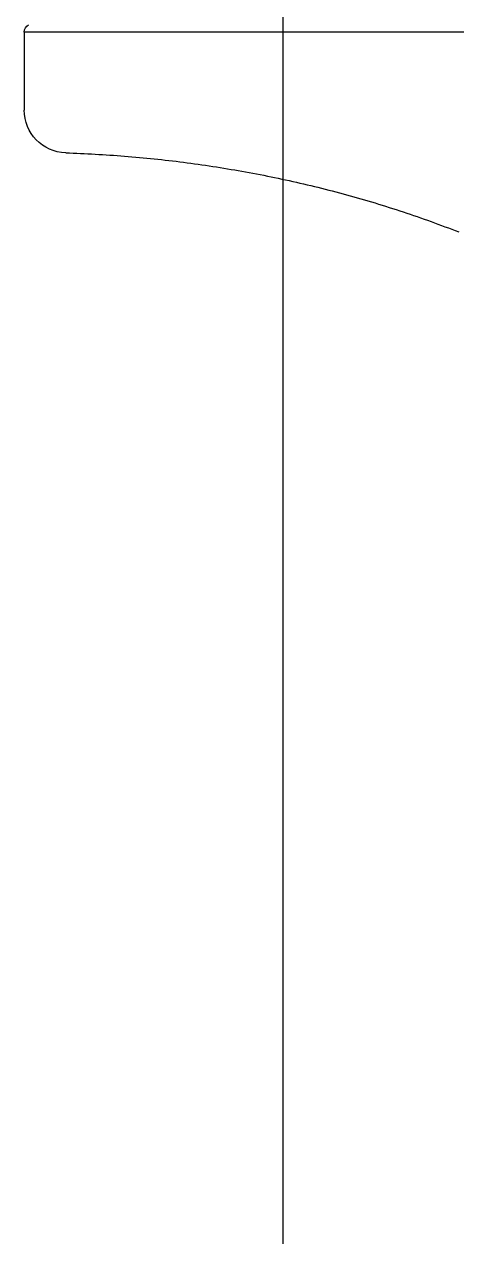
# Model space of a CAD drawing. Header units: millimetres. Extents: x 2213 to 82676, y 1050 to 28650.
# Drawn here: x 29762.39 to 29772.76, y 17313.07 to 17342.14 of the extents above; entities that cross this region are included whole.
import ezdxf

# ---------------------------------------------------------------- set-up
doc = ezdxf.new("R2010")
doc.units = ezdxf.units.MM
doc.header["$LTSCALE"] = 200
doc.linetypes.add('CEN', pattern=[62, 60, -1, 0, -1])
for name, color, linetype in [('01-CEN', 1, 'CEN'), ('01HAT', 8, 'Continuous'), ('A-FIX', 5, 'Continuous')]:
    doc.layers.add(name, color=color, linetype=linetype)

# ---------------------------------------------------------------- blocks, each defined once
blk = doc.blocks.new('A$C657279D5')
at = {"linetype": 'Continuous'}
for p, q in [((-161.194736, 854.582301), (-68.805355, 854.582301)), ((-68.805355, 854.582301), (-68.805355, 852.717455)), ((-68.805355, 854.582301), (-68.805355, 852.717455))]:
    blk.add_line(p, q, dxfattribs=at)
blk.add_lwpolyline([(-69.798307, 851.691292), (-69.886307, 851.688292), (-69.974307, 851.685292), (-70.062307, 851.681292), (-70.151307, 851.677292), (-70.239307, 851.673292), (-70.327307, 851.669292), (-70.415307, 851.664292), (-70.504307, 851.659292), (-70.592307, 851.654292), (-70.680307, 851.649292), (-70.769307, 851.643292), (-70.857307, 851.637292), (-70.945307, 851.631292), (-71.033307, 851.625292), (-71.122307, 851.618292), (-71.210307, 851.611292), (-71.298307, 851.604292), (-71.386307, 851.597292), (-71.475307, 851.589292), (-71.563307, 851.581292), (-71.651307, 851.573292), (-71.739307, 851.564292), (-71.827307, 851.555292), (-71.916307, 851.546292), (-72.004307, 851.537292), (-72.092307, 851.527292), (-72.180307, 851.518292), (-72.268307, 851.507292), (-72.356307, 851.497292), (-72.444307, 851.487292), (-72.532307, 851.476292), (-72.620307, 851.464292), (-72.708307, 851.453292), (-72.796307, 851.441292), (-72.884307, 851.429292), (-72.971307, 851.417292), (-73.059307, 851.405292), (-73.147307, 851.392292), (-73.235307, 851.379292), (-73.322307, 851.366292), (-73.410307, 851.352292), (-73.498307, 851.338292), (-73.585307, 851.324292), (-73.673307, 851.310292), (-73.760307, 851.295292), (-73.848307, 851.281292), (-73.935307, 851.265292), (-74.022307, 851.250292), (-74.110307, 851.234292), (-74.197307, 851.218292), (-74.284307, 851.202292), (-74.371307, 851.186292), (-74.458307, 851.169292), (-74.545307, 851.152292), (-74.632307, 851.135292), (-74.719307, 851.117292), (-74.806307, 851.099292), (-74.893307, 851.081292), (-74.980307, 851.063292), (-75.067307, 851.044292), (-75.153307, 851.025292), (-75.240307, 851.006292), (-75.326307, 850.986292), (-75.413307, 850.967292), (-75.499307, 850.947292), (-75.585307, 850.926292), (-75.672307, 850.906292), (-75.758307, 850.885292), (-75.844307, 850.864292), (-75.930307, 850.843292), (-76.016307, 850.821292), (-76.102307, 850.799292), (-76.188307, 850.777292), (-76.273307, 850.754292), (-76.359307, 850.732292), (-76.444307, 850.709292), (-76.530307, 850.685292), (-76.615307, 850.662292), (-76.701307, 850.638292), (-76.786307, 850.614292), (-76.871307, 850.589292), (-76.956307, 850.565292), (-77.041307, 850.540292), (-77.126307, 850.514292), (-77.211307, 850.489292), (-77.295307, 850.463292), (-77.380307, 850.437292), (-77.465307, 850.411292), (-77.549307, 850.384292), (-77.633307, 850.357292), (-77.718307, 850.330292), (-77.802307, 850.303292), (-77.886307, 850.275292), (-77.970307, 850.247292), (-78.053307, 850.218292), (-78.137307, 850.190292), (-78.221307, 850.161292), (-78.304307, 850.132292), (-78.388307, 850.102292), (-78.471307, 850.073292), (-78.554307, 850.043292), (-78.637307, 850.012292), (-78.720307, 849.982292), (-78.803307, 849.951292), (-78.886307, 849.920292), (-78.969307, 849.889292), (-79.051307, 849.857292), (-79.133307, 849.825292), (-79.216307, 849.793292)], dxfattribs=at)
for centre, radius, start, end in [((-69.010665, 854.582301), 0.20531, 0, 60.000355), ((-69.831904, 852.717455), 1.026549, 271.902094, 0)]:
    blk.add_arc(centre, radius, start, end, dxfattribs=at)

msp = doc.modelspace()

# ---------------------------------------------------------------- linework, layer by layer
at = {"layer": '01-CEN'}
msp.add_line((29768.587, 19394.968), (29768.587, 16907.363), dxfattribs=at)
at = {"layer": '01HAT'}
msp.add_line((29768.587, 18887.363), (29768.587, 16907.363), dxfattribs=at)

# ---------------------------------------------------------------- block references
at = {"layer": 'A-FIX', "xscale": -1}
msp.add_blockref('A$C657279D5', (29693.587, 16487.363), dxfattribs=at)

doc.saveas('drawing.dxf')
